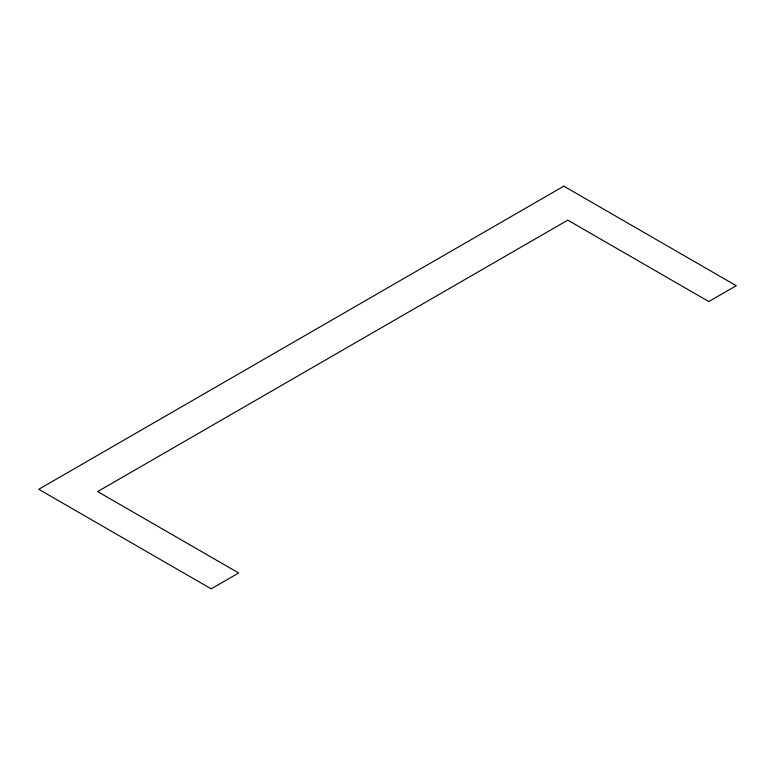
<?xml version="1.0" encoding="UTF-8"?>
<svg xmlns="http://www.w3.org/2000/svg" width="775" height="775" viewBox="0 0 775 775"><rect width="100%" height="100%" fill="white"/><g stroke="black" fill="none" stroke-linecap="round" stroke-linejoin="round"><path stroke-width="1.16" d="M563.803 186.155L38.75 489.287L211.197 588.845L238.642 572.996L97.631 491.582L567.784 220.148L708.796 301.562L736.25 285.713L563.803 186.155"/></g></svg>
